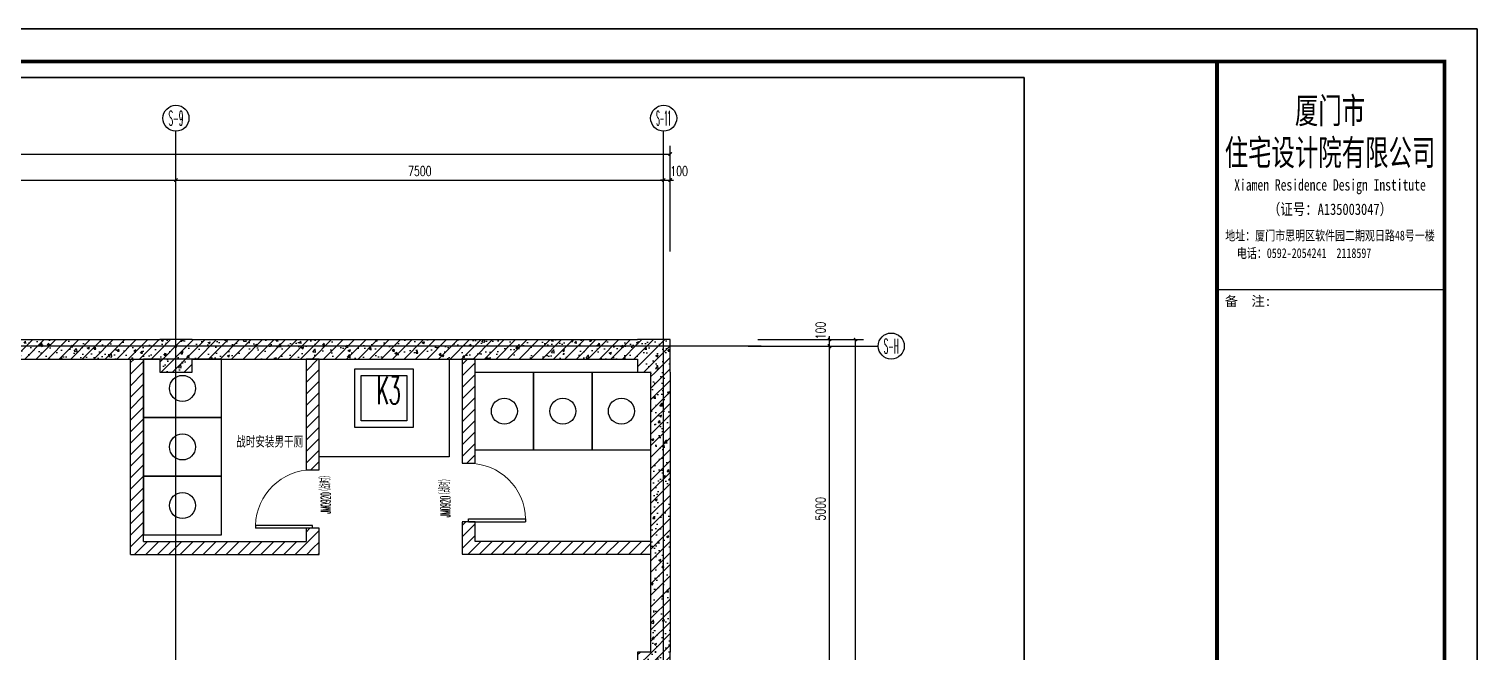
# Model space of a CAD drawing. Extents: x 0 to 2037025, y -2738621 to 0.
# Drawn here: x 977940 to 1000208, y -1543394 to -1533823 of the extents above; entities that cross this region are included whole.
import ezdxf
from ezdxf.enums import TextEntityAlignment as Align
from ezdxf.xclip import XClip

# ---------------------------------------------------------------- set-up
doc = ezdxf.new("R2010")
doc.units = 0
doc.header["$LTSCALE"] = 10
doc.header["$MEASUREMENT"] = 0
doc.linetypes.add('DASH', pattern=[0.35, 0.25, -0.1])
doc.linetypes.add('DOTE', pattern=[2.42, 2, -0.2, 0.02, -0.2])
for name, color, linetype in [('20180411审查改动', 6, 'Continuous'), ('AXIS_TEXT', 7, 'Continuous'), ('COLUMN', 4, 'Continuous'), ('DOTE', 1, 'DOTE'), ('PUB_DIM', 3, 'Continuous'), ('PUB_HATCH', 252, 'Continuous'), ('WALL', 4, 'Continuous'), ('water', 2, 'Continuous'), ('Z-战时开', 44, 'Continuous'), ('人防-砌筑墙', 4, 'Continuous'), ('图框', 142, 'Continuous'), ('家具', 8, 'Continuous'), ('批量导出图层', 1, 'Continuous')]:
    doc.layers.add(name, color=color, linetype=linetype)
doc.styles.add('_TCH_AXIS', font='COMPLEX', dxfattribs={"bigfont": 'GBCBIG'})
doc.styles.add('_TCH_DIM', font='SIMPLEX.shx', dxfattribs={"width": 0.7, "bigfont": 'GBCBIG.shx'})
doc.styles.add('_TCH_DIM_T3', font='simplex_.ttf', dxfattribs={"width": 0.705882, "bigfont": 'GBCBIG'})
doc.styles.add('_TCH_DIM_T3_T3', font='SIMPLEX', dxfattribs={"width": 0.49827, "bigfont": 'GBCBIG'})
doc.styles.add('COMPLEX', font='COMPLEX')
doc.styles.add('HZ1', font='ZSM.shx', dxfattribs={"width": 0.7, "bigfont": 'HZTXT.shx'})
doc.styles.add('HZTXT', font='txt.shx', dxfattribs={"width": 0.7, "bigfont": 'hztxt.shx'})
doc.styles.add('图框字型一', font='')
doc.styles.get('图框字型一').set_extended_font_data('SimSun')
doc.dimstyles.new('_TCH_ARCH&&50', dxfattribs={"dimtxt": 148.75, "dimasz": 50, "dimexe": 125, "dimexo": 150, "dimgap": 63.125, "dimtad": 1, "dimdec": 0, "dimzin": 0, "dimdsep": 46, "dimtxsty": '_TCH_DIM_T3', "dimblk": 'ARCHTICK', "dimcen": 0.09, "dimclrt": 7, "dimazin": 2, "dimtfac": 1, "dimtdec": 0, "dimtix": 1, "dimtmove": 2, "dimatfit": 3, "dimfxl": 0, "dimtolj": 1, "dimtzin": 0, "dimarcsym": 0})
pattern_1 = [(45, (0, 0), (-88.3883, 88.3883), []), (50, (0, 0), (358.63, -31.376), [37.5, -412.5]), (355, (0, 0), (-69.376, 376.096), [30, -330]), (100.4514, (29.9, -2.6), (289.255, 344.72), [31.87, -350.571]), (46.1842, (0, 100), (533.62, -82.76), [56.25, -618.75]), (96.6356, (44.47, 93.1), (467.331, 487.059), [47.805, -525.856]), (351.1842, (0, 100), (467.331, 487.06), [45, -495]), (21, (50, 75), (298.4535, -201.3094), [37.5, -412.5]), (326, (50, 75), (121.658, 362.575), [30, -330]), (71.4514, (74.87, 58.22), (420.111, 161.265), [31.87, -350.571]), (37.5, (0, 0), (6.0799, 166.4469), [0, -326, 0, -335, 0, -331.25]), (7.5, (0, 0), (131.5348, 197.2059), [0, -191, 0, -318.5, 0, -126.25]), (327.5, (-111.5, 0), (266.9112, -11.2774), [0, -125, 0, -390, 0, -517.5]), (317.5, (-161.5, 0), (291.593, 50.0525), [0, -162.5, 0, -259, 0, -367.5])]
pattern_2 = [(45, (0, 89.76), (-88.3884, 88.3884), [])]

# ---------------------------------------------------------------- blocks, each defined once
blk = doc.blocks.new('图框A1')
at = {"layer": '图框'}
blk.add_line((76100, 51400), (83100, 51400), dxfattribs=at)
blk.add_lwpolyline([(0, 0), (84100, 0), (84100, 59400), (0, 59400)], close=True, dxfattribs=at)
at = {"layer": '图框', "const_width": 120}
blk.add_lwpolyline([(2500, 1000), (83100, 1000), (83100, 58400), (2500, 58400)], close=True, dxfattribs=at)
blk.add_lwpolyline([(76100, 58400), (76100, 1000)], dxfattribs=at)
at = {"layer": '图框'}
for s, height, style, width, p in [('厦门市', 900, 'HZTXT', 0.8, (79578, 56413)), ('住宅设计院有限公司', 900, 'HZTXT', 0.8, (79578, 55123)), ('Xiamen Residence Design Institute', 350, '图框字型一', 0.75, (79578, 54436)), ('（证号：A135003047）', 350, '图框字型一', 0.8, (79578, 53688)), ('地址：厦门市思明区软件园二期观日路48号一楼', 300, '图框字型一', 0.75, (79578, 52904)), ('电话：0592-2054241  2118597', 300, '图框字型一', 0.75, (78781, 52364))]:
    blk.add_text(s, height=height, dxfattribs=dict(at, style=style, width=width)).set_placement(p, align=Align.CENTER)
at = {"layer": '图框', "style": '图框字型一'}
blk.add_text('备  注:', height=300, dxfattribs=at).set_placement((76342, 50890))
blk = doc.blocks.new('$DorLib2D$00000001')
for p, q in [((0.45, 0.975), (0.5, 0.975)), ((0.45, 0), (0.45, 0.975)), ((0.5, 0), (0.5, 0.975)), ((0.5, 0), (0.45, 0))]:
    blk.add_line(p, q)
at = {"lineweight": 13}
blk.add_arc((0.475, 0), 0.975, 91.4693, 180, dxfattribs=at)
blk = doc.blocks.new('_AXISO')
blk.add_circle((0, 0), 0.5)
at = {"layer": 'AXIS_TEXT', "style": 'COMPLEX', "width": 1.041667}
blk.add_attdef('A', text='', height=0.56, dxfattribs=at).set_placement((-0.25, -0.28), (0.25, -0.28), align=Align.FIT)
blk = doc.blocks.new('_ArchTick')
at = {"color": 0, "linetype": 'ByBlock', "const_width": 0.4}
blk.add_lwpolyline([(-0.5, -0.5), (0.5, 0.5)], dxfattribs=at)
blk = doc.blocks.new('*D1051')
at = {"layer": 'Defpoints', "color": 0, "transparency": 16777216}
for p in [(0, 2850), (-33900, 1200), (0, 1200)]:
    blk.add_point(p, dxfattribs=at)
at = {"layer": 'PUB_DIM', "color": 0, "lineweight": -2, "transparency": 16777216}
for p, q in [((-33900, 1350), (-33900, 2975)), ((0, 1350), (0, 2975)), ((-33900, 2850), (0, 2850))]:
    blk.add_line(p, q, dxfattribs=at)
at = {"layer": 'PUB_DIM', "color": 0, "lineweight": -2, "transparency": 16777216, "xscale": 50, "yscale": 50, "zscale": 50, "rotation": 180}
blk.add_blockref('_ArchTick', (-33900, 2850), dxfattribs=at)
at = {"layer": 'PUB_DIM', "color": 0, "lineweight": -2, "transparency": 16777216, "xscale": 50, "yscale": 50, "zscale": 50}
blk.add_blockref('_ArchTick', (0, 2850), dxfattribs=at)
at = {"layer": 'PUB_DIM', "color": 7, "transparency": 16777216, "insert": (-16950, 2988), "char_height": 148.8, "attachment_point": 5, "style": '_TCH_DIM_T3'}
blk.add_mtext('\\A1;33900', dxfattribs=at)
blk = doc.blocks.new('*D1059')
at = {"layer": 'Defpoints', "color": 0, "transparency": 16777216}
for p in [(-7600, 2450), (-13200, 1200), (-7600, 1200)]:
    blk.add_point(p, dxfattribs=at)
at = {"layer": 'PUB_DIM', "color": 0, "lineweight": -2, "transparency": 16777216}
for p, q in [((-13200, 1350), (-13200, 2575)), ((-13200, 2450), (-7600, 2450)), ((-7600, 1350), (-7600, 2575))]:
    blk.add_line(p, q, dxfattribs=at)
at = {"layer": 'PUB_DIM', "color": 0, "lineweight": -2, "transparency": 16777216, "xscale": 50, "yscale": 50, "zscale": 50, "rotation": 180}
blk.add_blockref('_ArchTick', (-13200, 2450), dxfattribs=at)
at = {"layer": 'PUB_DIM', "color": 0, "lineweight": -2, "transparency": 16777216, "xscale": 50, "yscale": 50, "zscale": 50}
blk.add_blockref('_ArchTick', (-7600, 2450), dxfattribs=at)
at = {"layer": 'PUB_DIM', "color": 7, "transparency": 16777216, "insert": (-10400, 2588), "char_height": 148.8, "attachment_point": 5, "style": '_TCH_DIM_T3'}
blk.add_mtext('\\A1;5600', dxfattribs=at)
blk = doc.blocks.new('*D1060')
at = {"layer": 'Defpoints', "color": 0, "transparency": 16777216}
for p in [(-100, 2450), (-7600, 1200), (-100, 1200)]:
    blk.add_point(p, dxfattribs=at)
at = {"layer": 'PUB_DIM', "color": 0, "lineweight": -2, "transparency": 16777216}
for p, q in [((-7600, 1350), (-7600, 2575)), ((-7600, 2450), (-100, 2450)), ((-100, 1350), (-100, 2575))]:
    blk.add_line(p, q, dxfattribs=at)
at = {"layer": 'PUB_DIM', "color": 0, "lineweight": -2, "transparency": 16777216, "xscale": 50, "yscale": 50, "zscale": 50, "rotation": 180}
blk.add_blockref('_ArchTick', (-7600, 2450), dxfattribs=at)
at = {"layer": 'PUB_DIM', "color": 0, "lineweight": -2, "transparency": 16777216, "xscale": 50, "yscale": 50, "zscale": 50}
blk.add_blockref('_ArchTick', (-100, 2450), dxfattribs=at)
at = {"layer": 'PUB_DIM', "color": 7, "transparency": 16777216, "insert": (-3850, 2588), "char_height": 148.8, "attachment_point": 5, "style": '_TCH_DIM_T3'}
blk.add_mtext('\\A1;7500', dxfattribs=at)
blk = doc.blocks.new('*D1061')
at = {"layer": 'Defpoints', "color": 0, "transparency": 16777216}
for p in [(0, 2450), (-100, 1200), (0, 1200)]:
    blk.add_point(p, dxfattribs=at)
at = {"layer": 'PUB_DIM', "color": 0, "lineweight": -2, "transparency": 16777216}
for p, q in [((-100, 2450), (-150, 2450)), ((-100, 1350), (-100, 2575)), ((-100, 2450), (0, 2450)), ((0, 1350), (0, 2575)), ((0, 2450), (50, 2450))]:
    blk.add_line(p, q, dxfattribs=at)
at = {"layer": 'PUB_DIM', "color": 0, "lineweight": -2, "transparency": 16777216, "xscale": 50, "yscale": 50, "zscale": 50}
blk.add_blockref('_ArchTick', (-100, 2450), dxfattribs=at)
at = {"layer": 'PUB_DIM', "color": 0, "lineweight": -2, "transparency": 16777216, "xscale": 50, "yscale": 50, "zscale": 50, "rotation": 180}
blk.add_blockref('_ArchTick', (0, 2450), dxfattribs=at)
at = {"layer": 'PUB_DIM', "color": 7, "transparency": 16777216, "insert": (138, 2588), "char_height": 148.8, "attachment_point": 5, "style": '_TCH_DIM_T3'}
blk.add_mtext('\\A1;100', dxfattribs=at)
blk = doc.blocks.new('*D1082')
at = {"layer": 'Defpoints', "color": 0, "transparency": 16777216}
for p in [(1200, 0), (2850, 0), (1200, -35400)]:
    blk.add_point(p, dxfattribs=at)
at = {"layer": 'PUB_DIM', "color": 0, "lineweight": -2, "transparency": 16777216}
for p, q in [((1350, 0), (2975, 0)), ((2850, -35400), (2850, 0)), ((1350, -35400), (2975, -35400))]:
    blk.add_line(p, q, dxfattribs=at)
at = {"layer": 'PUB_DIM', "color": 0, "lineweight": -2, "transparency": 16777216, "xscale": 50, "yscale": 50, "zscale": 50}
for p, rotation in [((2850, 0), 90), ((2850, -35400), 270)]:
    blk.add_blockref('_ArchTick', p, dxfattribs=dict(at, rotation=rotation))
at = {"layer": 'PUB_DIM', "color": 7, "transparency": 16777216, "insert": (2710, -17700), "char_height": 148.8, "attachment_point": 5, "rotation": 90, "style": '_TCH_DIM_T3'}
blk.add_mtext('\\A1;35400', dxfattribs=at)
blk = doc.blocks.new('*D1090')
at = {"layer": 'Defpoints', "color": 0, "transparency": 16777216}
for p in [(1200, -100), (2450, -100), (1200, -5100)]:
    blk.add_point(p, dxfattribs=at)
at = {"layer": 'PUB_DIM', "color": 0, "lineweight": -2, "transparency": 16777216}
for p, q in [((1350, -100), (2575, -100)), ((2450, -5100), (2450, -100)), ((1350, -5100), (2575, -5100))]:
    blk.add_line(p, q, dxfattribs=at)
at = {"layer": 'PUB_DIM', "color": 0, "lineweight": -2, "transparency": 16777216, "xscale": 50, "yscale": 50, "zscale": 50}
for p, rotation in [((2450, -100), 90), ((2450, -5100), 270)]:
    blk.add_blockref('_ArchTick', p, dxfattribs=dict(at, rotation=rotation))
at = {"layer": 'PUB_DIM', "color": 7, "transparency": 16777216, "insert": (2312, -2600), "char_height": 148.8, "attachment_point": 5, "rotation": 90, "style": '_TCH_DIM_T3'}
blk.add_mtext('\\A1;5000', dxfattribs=at)
blk = doc.blocks.new('*D1091')
at = {"layer": 'Defpoints', "color": 0, "transparency": 16777216}
for p in [(1200, 0), (1200, -100), (2450, 0)]:
    blk.add_point(p, dxfattribs=at)
at = {"layer": 'PUB_DIM', "color": 0, "lineweight": -2, "transparency": 16777216}
for p, q in [((2450, 0), (2450, 50)), ((1350, 0), (2575, 0)), ((1350, -100), (2575, -100)), ((2450, -100), (2450, 0)), ((2450, -100), (2450, -150))]:
    blk.add_line(p, q, dxfattribs=at)
at = {"layer": 'PUB_DIM', "color": 0, "lineweight": -2, "transparency": 16777216, "xscale": 50, "yscale": 50, "zscale": 50}
for p, rotation in [((2450, 0), 270), ((2450, -100), 90)]:
    blk.add_blockref('_ArchTick', p, dxfattribs=dict(at, rotation=rotation))
at = {"layer": 'PUB_DIM', "color": 7, "transparency": 16777216, "insert": (2313, 138), "char_height": 148.8, "attachment_point": 5, "rotation": 90, "style": '_TCH_DIM_T3'}
blk.add_mtext('\\A1;100', dxfattribs=at)
blk = doc.blocks.new('A$C4D85100B')
at = {"layer": 'PUB_HATCH'}
h = blk.add_hatch(dxfattribs=at)
h.set_pattern_fill('钢筋混凝土', color=256, scale=50, style=0)
h.set_pattern_definition(pattern_1)
h.paths.add_polyline_path([(-500, -500), (0, -500), (0, 0), (-500, 0)])
h = blk.add_hatch(dxfattribs=at)
h.set_pattern_fill('钢筋混凝土', color=256, scale=50, style=0)
h.set_pattern_definition(pattern_1)
h.paths.add_polyline_path([(-7850, -300), (-7850, 0), (-15100, 0), (-15100, -300)])
h = blk.add_hatch(dxfattribs=at)
h.set_pattern_fill('钢筋混凝土', color=256, scale=50, style=0)
h.set_pattern_definition(pattern_1)
h.paths.add_polyline_path([(-7850, -500), (-7350, -500), (-7350, 0), (-7850, 0)])
h = blk.add_hatch(dxfattribs=at)
h.set_pattern_fill('钢筋混凝土', color=256, scale=50, style=0)
h.set_pattern_definition(pattern_1)
h.paths.add_polyline_path([(-500, -300), (-500, 0), (-7350, 0), (-7350, -300)])
at = {"layer": 'PUB_HATCH', "linetype": 'DASH'}
h = blk.add_hatch(dxfattribs=at)
h.set_pattern_fill('普通砖', color=256, scale=50, style=0)
h.set_pattern_definition(pattern_2)
h.paths.add_polyline_path([(-8300, -3300), (-8100, -3100), (-8100, -300), (-8300, -300)])
h = blk.add_hatch(dxfattribs=at)
h.set_pattern_fill('普通砖', color=256, scale=50, style=0)
h.set_pattern_definition(pattern_2)
h.paths.add_polyline_path([(-5600, -300), (-5600, -2000), (-5400, -2000), (-5400, -300)])
h = blk.add_hatch(dxfattribs=at)
h.set_pattern_fill('普通砖', color=256, scale=50, style=0)
h.set_pattern_definition(pattern_2)
h.paths.add_polyline_path([(-3200, -300), (-3200, -1900), (-3000, -1900), (-3000, -300)])
at = {"layer": 'PUB_HATCH'}
h = blk.add_hatch(dxfattribs=at)
h.set_pattern_fill('钢筋混凝土', color=256, scale=50, style=0)
h.set_pattern_definition(pattern_1)
h.paths.add_polyline_path([(0, -500), (-300, -500), (-300, -3200), (0, -3200)])
at = {"layer": 'PUB_HATCH', "linetype": 'DASH'}
h = blk.add_hatch(dxfattribs=at)
h.set_pattern_fill('普通砖', color=256, scale=50, style=0)
h.set_pattern_definition(pattern_2)
h.paths.add_polyline_path([(-3000, -3100), (-3000, -2800), (-3200, -2800), (-3200, -3300)])
h = blk.add_hatch(dxfattribs=at)
h.set_pattern_fill('普通砖', color=256, scale=50, style=0)
h.set_pattern_definition(pattern_2)
h.paths.add_polyline_path([(-8100, -3100), (-8300, -3300), (-5400, -3300), (-5600, -3100)])
h = blk.add_hatch(dxfattribs=at)
h.set_pattern_fill('普通砖', color=256, scale=50, style=0)
h.set_pattern_definition(pattern_2)
h.paths.add_polyline_path([(-5400, -3300), (-5400, -2900), (-5600, -2900), (-5600, -3100)])
h = blk.add_hatch(dxfattribs=at)
h.set_pattern_fill('普通砖', color=256, scale=50, style=0)
h.set_pattern_definition(pattern_2)
h.paths.add_polyline_path([(-300, -3300), (-300, -3100), (-3000, -3100), (-3200, -3300)])
at = {"layer": 'PUB_HATCH'}
h = blk.add_hatch(dxfattribs=at)
h.set_pattern_fill('钢筋混凝土', color=256, scale=50, style=0)
h.set_pattern_definition(pattern_1)
h.paths.add_polyline_path([(-300, -4800), (0, -4800), (0, -3200), (-300, -3200)])
h = blk.add_hatch(dxfattribs=at)
h.set_pattern_fill('钢筋混凝土', color=256, scale=50, style=0)
h.set_pattern_definition(pattern_1)
h.paths.add_polyline_path([(-500, -5300), (0, -5300), (0, -4800), (-500, -4800)])
at = {"layer": 'COLUMN', "color": 252}
for p, q in [((0, 0), (-500, 0)), ((0, -500), (0, 0)), ((-7350, 0), (-7850, 0)), ((-7850, -300), (-7850, -500)), ((-7350, -500), (-7350, -300)), ((-500, -300), (-500, -500)), ((-7850, -500), (-7350, -500)), ((-500, -500), (-300, -500)), ((-300, -4800), (-500, -4800)), ((-500, -4800), (-500, -5300)), ((0, -5300), (0, -4800))]:
    blk.add_line(p, q, dxfattribs=at)
at = {"layer": 'DOTE', "color": 252}
for p, q in [((-7600, -16600), (-7600, 1400)), ((-100, -36700), (-100, 1400)), ((1400, -100), (-35300, -100))]:
    blk.add_line(p, q, dxfattribs=at)
at = {"layer": 'PUB_DIM'}
for p, q in [((-7600, 1200), (-7600, 3200)), ((-100, 1200), (-100, 3200)), ((1200, -100), (3200, -100))]:
    blk.add_line(p, q, dxfattribs=at)
at = {"layer": 'WALL', "color": 252}
for p, q in [((-15100, 0), (-7850, 0)), ((-7350, 0), (-500, 0)), ((-15100, -300), (-7850, -300)), ((-7350, -300), (-500, -300)), ((-300, -500), (-300, -3200)), ((0, -500), (0, -3200)), ((-300, -3200), (-300, -4800)), ((0, -3200), (0, -4800))]:
    blk.add_line(p, q, dxfattribs=at)
at = {"layer": 'water', "color": 252}
for points in [[(-5400, -1800), (-5400, -300), (-3400, -300), (-3400, -1800)], [(-4850, -1350), (-4850, -450), (-3950, -450), (-3950, -1350)], [(-4750, -1250), (-4750, -550), (-4050, -550), (-4050, -1250)]]:
    blk.add_lwpolyline(points, close=True, dxfattribs=at)
at = {"layer": 'Z-战时开', "color": 252}
for points in [[(-8100, -300), (-8100, -1200), (-6900, -1200), (-6900, -300)], [(-3000, -500), (-2100, -500), (-2100, -1700), (-3000, -1700)], [(-2100, -500), (-1200, -500), (-1200, -1700), (-2100, -1700)], [(-1200, -500), (-300, -500), (-300, -1700), (-1200, -1700)], [(-8100, -1200), (-8100, -2100), (-6900, -2100), (-6900, -1200)], [(-8100, -2100), (-8100, -3000), (-6900, -3000), (-6900, -2100)]]:
    blk.add_lwpolyline(points, close=True, dxfattribs=at)
for centre in [(-7500, -750), (-2550, -1100), (-1650, -1100), (-750, -1100), (-7500, -1650), (-7500, -2550)]:
    blk.add_circle(centre, 200, dxfattribs=at)
at = {"layer": '人防-砌筑墙', "color": 252, "linetype": 'DASH'}
for p, q in [((-8300, -3300), (-8300, -300)), ((-8300, -300), (-8100, -300)), ((-8100, -3100), (-8100, -300)), ((-5600, -300), (-5600, -2000)), ((-5400, -300), (-5600, -300)), ((-5400, -2000), (-5400, -300)), ((-3200, -300), (-3200, -1900)), ((-3000, -300), (-3200, -300)), ((-3000, -1900), (-3000, -300)), ((-5600, -2000), (-5400, -2000)), ((-3200, -1900), (-3000, -1900)), ((-3000, -2800), (-3200, -2800)), ((-3200, -2800), (-3200, -3300)), ((-3000, -3100), (-3000, -2800)), ((-8100, -3100), (-5600, -3100)), ((-5400, -2900), (-5600, -2900)), ((-5600, -2900), (-5600, -3100)), ((-5400, -3300), (-5400, -2900)), ((-300, -3100), (-3000, -3100)), ((-8300, -3300), (-5400, -3300)), ((-300, -3300), (-3200, -3300))]:
    blk.add_line(p, q, dxfattribs=at)
at = {"layer": 'PUB_DIM'}
ref = blk.add_blockref('_AXISO', (-7600, 3400), dxfattribs=dict(at, xscale=400, yscale=400, zscale=400))
ref.add_attrib('A', 'S-9', dxfattribs={"layer": 'AXIS_TEXT', "height": 226.27, "style": '_TCH_AXIS', "width": 0.35}).set_placement((-7713.1, 3286.9), (-7486.9, 3286.9), align=Align.FIT)
ref = blk.add_blockref('_AXISO', (-100, 3400), dxfattribs=dict(at, xscale=400, yscale=400, zscale=400))
ref.add_attrib('A', 'S-11', dxfattribs={"layer": 'AXIS_TEXT', "height": 226.27, "style": '_TCH_AXIS', "width": 0.3}).set_placement((-213.1, 3286.9), (13.1, 3286.9), align=Align.FIT)
ref = blk.add_blockref('_AXISO', (3400, -100), dxfattribs=dict(at, xscale=400, yscale=400, zscale=400))
ref.add_attrib('A', 'S-H', dxfattribs={"layer": 'AXIS_TEXT', "height": 226.27, "style": '_TCH_AXIS', "width": 0.318182}).set_placement((3286.9, -213.1), (3513.1, -213.1), align=Align.FIT)
at = {"layer": '家具', "color": 252, "xscale": -900, "zscale": 200}
for p, yscale, rotation in [((-5500, -2450), 900, 90.00000000028982), ((-3100, -2350), -900, 89.9999999997102)]:
    blk.add_blockref('$DorLib2D$00000001', p, dxfattribs=dict(at, yscale=yscale, rotation=rotation))
at = {"layer": 'water', "color": 252, "style": '_TCH_DIM', "width": 0.494118}
blk.add_text('K3', height=425, rotation=0, dxfattribs=at).set_placement((-4515.9, -995))
at = {"layer": 'Z-战时开', "color": 252, "style": '_TCH_DIM_T3_T3'}
for s, height, width, p in [('（战时）', 168.79, 0.49827, (-5221.3, -2376.2)), ('JM0920', 148.75, 0.35172, (-5221.3, -2675.1)), ('（战时）', 168.79, 0.49827, (-3383.5, -2431.1)), ('JM0920', 148.75, 0.35172, (-3383.5, -2730.1))]:
    blk.add_text(s, height=height, rotation=90, dxfattribs=dict(at, width=width)).set_placement(p)
at = {"layer": '家具', "color": 252, "style": 'HZ1', "width": 0.7}
blk.add_text('战时安装男干厕', height=175, dxfattribs=at).set_placement((-6673.6, -1659.3))
at = {"layer": 'PUB_DIM'}
for p1, p2, distance, picture, middle in [((-33900, 1200), (0, 1200), 1650, '*D1051', (-16950, 2988.2)), ((-13200, 1200), (-7600, 1200), 1250, '*D1059', (-10400, 2588.2)), ((-7600, 1200), (-100, 1200), 1250, '*D1060', (-3850, 2588.2)), ((1200, -35400), (1200, 0), -1650, '*D1082', (2710.1, -17700)), ((1200, -5100), (1200, -100), -1250, '*D1090', (2311.8, -2600))]:
    dim = blk.add_aligned_dim(p1=p1, p2=p2, distance=distance, dimstyle='_TCH_ARCH&&50', dxfattribs=at)
    dim.commit()
    dim.dimension.update_dxf_attribs({"geometry": picture, "text_midpoint": middle})
for base, p1, p2, angle, picture, middle in [((0, 2450), (-100, 1200), (0, 1200), 360, '*D1061', (137.5, 2587.5)), ((2450, 0), (1200, -100), (1200, 0), 90, '*D1091', (2312.5, 137.5))]:
    dim = blk.add_linear_dim(base=base, p1=p1, p2=p2, angle=angle, dimstyle='_TCH_ARCH&&50', dxfattribs=at)
    dim.commit()
    dim.dimension.update_dxf_attribs({"geometry": picture, "text_midpoint": middle, "dimtype": 161})

msp = doc.modelspace()

# ---------------------------------------------------------------- linework, layer by layer
at = {"layer": '20180411审查改动'}
msp.add_lwpolyline([(960165.2, -1534570.7), (993242.4, -1534570.7), (993242.4, -1560229.3), (960165.2, -1560229.3)], close=True, dxfattribs=at)
at = {"layer": '批量导出图层'}
msp.add_lwpolyline([(958158.5, -1533823.1), (1000208.5, -1533823.1), (1000208.5, -1563523.1), (958158.5, -1563523.1)], close=True, dxfattribs=at)

# ---------------------------------------------------------------- block references
at = {"xscale": 0.5, "yscale": 0.5, "zscale": 0.5}
msp.add_blockref('图框A1', (958158.5, -1563523.1), dxfattribs=at)
at = {"layer": '20180411审查改动'}
ref = msp.add_blockref('A$C4D85100B', (987800.6, -1538593.7), dxfattribs=at)
XClip(ref).set_block_clipping_path([(-27635.4146417435, -21635.574409435), (5441.8040768618, 4022.9847815949)])

doc.saveas('drawing.dxf')
